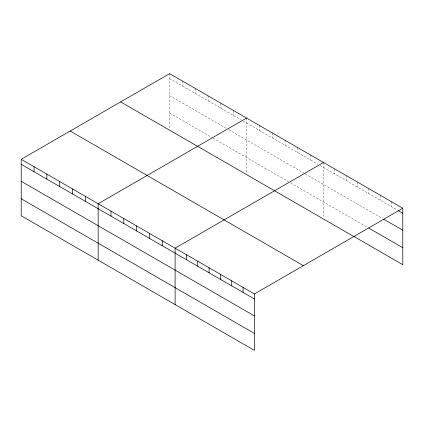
<?xml version="1.0" encoding="UTF-8"?>
<svg xmlns="http://www.w3.org/2000/svg" width="424" height="424" viewBox="0 0 424 424"><rect width="100%" height="100%" fill="white"/><g stroke="black" fill="none" stroke-linecap="round" stroke-linejoin="round"><path stroke-width="0.32" stroke-dasharray="2.12 1.59" d="M169.611 78.626L240.986 119.833M243.217 121.121L317.942 164.263M320.168 165.551L397.701 210.315M169.611 95.601L226.49 128.44M228.722 129.723L304.559 173.511M305.116 173.829L382.411 218.461M169.611 113.086L212.551 137.874M213.108 138.198L288.384 181.663M290.615 182.951L367.688 227.444M391.474 201.718L391.474 206.716M380.148 195.178L380.148 200.176M368.822 188.638L368.822 193.641M357.496 182.097L357.496 187.101M346.17 175.557L346.17 180.56M334.843 169.022L334.843 174.02M323.517 162.482L323.517 217.613M310.691 155.078L310.691 160.076M297.865 147.674L297.865 152.672M285.039 140.264L285.039 145.268M272.213 132.86L272.213 137.864M259.387 125.456L259.387 130.46M246.561 118.052L246.561 173.835M233.741 110.648L233.741 115.651M220.915 103.244L220.915 108.247M208.089 95.84L208.089 100.838M195.263 88.436L195.263 93.434M182.437 81.032L182.437 86.03M169.611 73.628L169.611 129.405"/><path stroke-width="0.64" d="M254.389 315.912L254.389 293.938L21.2 159.307L21.2 215.747L254.389 350.372L254.389 315.912L21.2 181.287M353.531 236.248L402.8 264.693L402.8 208.253L169.611 73.628L21.2 159.307M246.561 118.052L98.151 203.737L98.151 260.172M323.517 162.482L175.107 248.167L175.107 304.602M254.389 293.938L402.8 208.253M398.269 210.643L402.8 213.256M383.545 219.113L402.8 230.232M368.822 228.101L402.8 247.717M120.633 101.903L353.823 236.534M70.177 131.032L303.367 265.663M21.2 164.311L254.389 298.941M21.2 198.771L254.389 333.402M243.063 287.403L243.063 292.401M231.737 280.863L231.737 285.861M220.411 274.323L220.411 279.326M209.085 267.783L209.085 272.786M197.759 261.242L197.759 266.246M186.433 254.702L186.433 259.705M162.281 240.763L162.281 245.761M149.455 233.354L149.455 238.357M136.629 225.95L136.629 230.953M123.803 218.546L123.803 223.549M110.977 211.141L110.977 216.145M85.325 196.333L85.325 201.336M72.504 188.929L72.504 193.932M59.678 181.525L59.678 186.523M46.852 174.121L46.852 179.119M34.026 166.717L34.026 171.715"/></g></svg>
